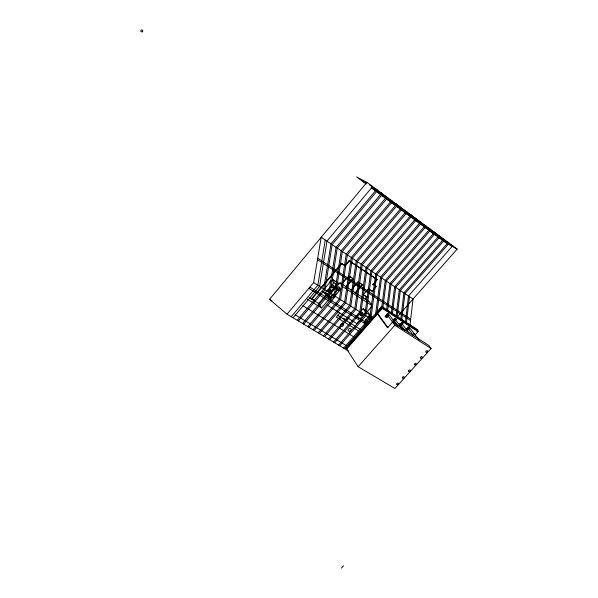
<?xml version="1.0" encoding="UTF-8"?>
<svg xmlns="http://www.w3.org/2000/svg" width="598" height="598" viewBox="0 0 598 598"><rect width="100%" height="100%" fill="white"/><g stroke="black" fill="none" stroke-linecap="round" stroke-linejoin="round"><path stroke-width="0.9" d="M409.907 326.03L413.024 299.06L321.193 237.271L313.666 282.6L287.033 314.174L269.519 299.329L366.94 182.33L457.171 249.089L397.588 316.529M405.399 322.113L408.486 296.003L452.716 245.793L441.735 239.768M406.431 322.785L409.495 296.683M371.164 319.242L370.827 316.447L372.449 317.486L370.805 316.275M401.684 320.685L404.928 293.611L449.225 243.207L438.267 237.212L429.969 231.082M399.868 326.448L400.204 323.69M400.757 319.093L403.912 292.923L448.223 242.467L437.273 236.472M396.078 316.05L399.3 289.821L443.701 239.125L432.78 233.16M397.117 316.731L400.324 290.516L444.71 239.865L434.567 234.326M392.408 313.673L395.689 287.399L440.158 236.502L430.044 230.985M391.361 312.986L394.658 286.696L439.141 235.747L428.258 229.819M386.607 309.899L389.978 283.549L434.552 232.353L423.698 226.455L420.125 223.816L430.956 229.692L386.315 281.09L382.907 307.297M386.839 317.067L387.078 315.213M387.668 310.586L391.025 284.252L435.576 233.108L424.715 227.203L429.267 230.559M381.726 307.492L385.269 280.38L429.925 228.929L419.101 223.061L396.661 206.497L407.313 212.2L362.253 264.899L355.885 309.405L329.633 339.701M375.596 314.174L380.515 277.188L425.26 225.476L414.466 219.645M376.912 313.083L381.576 277.898L426.299 226.246L415.505 220.408M344.717 348.746L370.827 318.891L376.8 274.684L421.605 222.777L410.848 216.969M325.245 240L317.837 285.246L291.241 316.693M366.694 319.197L367.389 320.58A3.199 1.936 -57.1 0 0 366.993 321.859M372.621 186.539L326.971 241.158L319.609 286.375L293.035 317.77M315.258 301.168L311.603 298.656L341.548 263.322L344.904 265.549M311.864 299.06L341.832 263.711L341.548 263.322M329.244 282.465L330.388 281.112M297.199 320.266L323.742 288.998L330.986 243.864L376.576 189.461L371.777 186.942M324.931 288.251L331.232 280.836M345.502 264.839L349.09 260.616L376.897 279.229L377.196 279.617L373.055 284.409L376.254 286.532L372.128 291.293L369.138 289.327M298.387 320.976L324.916 289.746L332.129 244.634L377.697 190.291L371.291 186.927M345.188 265.938L349.382 261.005L349.09 260.616M326.276 294.485L329.259 298.925L321.537 307.97L318.614 303.478L326.276 294.485L327.951 295.547L330.126 298.768M302.521 323.458L329.012 292.347L336.113 247.31L381.614 193.191L371.171 187.69L375.492 190.874M329.588 292.856L336.652 284.566L338.797 283.422L339.081 283.818L332.376 279.49M303.694 324.161L330.178 293.087L337.25 248.073L382.727 194.014L372.277 188.505M335.777 286.965L328.526 295.479L330.829 298.94M336.988 285.552L338.797 283.422L332.847 279.572M328.795 295.875L336.054 287.369M336.263 287.137L339.993 282.757L369.385 301.788L371.821 305.137M328.885 297.767L329.633 298.88L337.9 289.2L337.272 288.296L338.774 286.539L339.963 288.236L337.81 290.763L336.24 288.49M330.26 296.959L332.488 294.343M342.774 282.293L345.644 278.93M330.53 297.363L333.318 294.096M341.906 284.035L348.798 275.962M339.627 287.75L339.111 288.356L339.664 289.155M307.798 326.62L334.245 295.666L341.196 250.734L386.622 196.892L376.135 191.353M333.161 298.028L340.995 288.856M308.964 327.315L335.403 296.399L342.325 251.489L387.728 197.706L377.233 192.16L380.418 194.514M345.637 286.973L352.917 278.466L353.201 278.855L348.342 284.528M345.913 287.369L347.132 285.949M313.031 329.76L339.432 298.963L346.249 254.128L391.585 200.562L387.534 198.416M314.189 330.455L340.583 299.688L347.363 254.883L392.662 201.362L382.122 195.77M352.992 287.339L354.808 285.224M356.019 283.811L357.836 281.695M350.847 290.561L358.127 282.092L362.463 284.947L355.205 293.379M318.226 332.869L344.583 302.229L351.258 257.499L396.504 204.21L386.757 199.022M319.377 333.557L345.726 302.954L352.364 258.246L397.595 205.009L387.018 199.381L390.786 202.161M354.92 292.983L362.179 284.551L358.561 282.174M339.858 313.008L336.308 317.119L359.286 331.359M323.383 335.956L349.695 305.473L356.229 260.848L401.393 207.82L391.6 202.595M324.527 336.644L350.824 306.191L357.327 261.588L402.469 208.62L391.862 202.954L395.599 205.712M368.39 288.834L363.24 294.784L366.993 297.221L365.221 299.262M375.716 280.597L376.897 279.229M328.496 339.029L354.764 308.695L361.162 264.166L406.236 211.408L396.414 206.153M348.126 318.263L346.377 320.281L346.653 320.692L348.985 317.994M365.52 298.185L366.701 296.825L362.956 294.388M333.572 342.071L359.787 311.887L366.051 267.456L411.05 214.966L400.368 209.233M356.954 315.766L363.121 308.673L367.419 311.416L370.042 315.094L363.853 322.187M334.701 342.744L360.9 312.59L367.135 268.188L412.112 215.751L401.422 210.018M360.093 318.824L365.737 312.343L363.121 308.673M359.592 320.401L356.804 323.6L327.136 305.077M367.419 311.416L371.694 306.505M338.61 345.083L364.78 315.056L370.91 270.722L415.819 218.494L405.108 212.731M339.724 345.756L365.886 315.751L371.986 271.447L416.881 219.279L406.154 213.501M343.611 348.081L369.728 318.196L375.731 273.966L420.558 222L409.802 216.199M378.93 309.525L381.688 306.37L417.359 329.565L417.95 330.335L416.858 331.554M388.08 327.756L378.534 314.66L377.443 313.957L387.504 327.786L392.52 322.105L428.684 345.375L431.098 348.514L394.904 388.476L358.12 366.716L345.816 347.759L381.382 307.103L413.45 328.362M346.392 348.656L382.017 307.955L381.382 307.103M346.683 349.097L382.331 308.381L382.017 307.955M385.732 315.595L387.571 313.509L389.268 314.832L397.902 326.411M387.885 313.935L385.433 316.723L386.816 317.613L388.655 315.527M386.816 317.613L386.502 317.179L387.728 315.789M392.931 320.461L394.762 318.39L396.13 319.272L393.693 322.038M393.267 321.418L394.501 320.02M393.372 321.604L395.809 318.846L396.13 319.272M358.12 366.716L394.844 325.237L392.52 322.105M399.135 325.544L401.572 322.793L402.925 323.668L400.488 326.411M400.167 325.985L402.596 323.241L402.925 323.668M405.87 329.879L408.299 327.151L407.978 326.725M406.887 330.313L408.703 328.272M407.208 330.746L409.637 328.018L408.299 327.151M415.019 335.037L418.099 331.598L417.112 330.313L413.517 327.973M341.406 568.1L343.603 565.783M361.648 312.649L361.341 312.761A1.6 0.957 -57.2 0 0 360.317 313.943L360.19 314.324A1.6 0.957 -57.2 0 0 361.005 315.482L361.312 315.363A1.6 0.957 -57.2 0 0 362.343 314.182L362.463 313.801A1.6 0.957 -57.2 0 0 361.648 312.649L363.016 313.584M368.674 315.737L370.267 315.923M408.83 328.623L408.636 328.601A0.987 0.74 -36.2 0 1 408.838 327.076M322.561 291.473L327.704 293.797M371.156 316.723L371.889 316.962M366.94 182.33L356.625 176.948L366.178 183.997M362.261 181.104L366.245 183.197M369.437 184.864L371.829 186.12M385.912 197.557L381.061 194.985L385.942 198.588M457.171 249.089L446.16 243.035L438.962 237.72M287.033 314.174L348.567 351.056M269.519 299.329L271.918 300.779M295.091 314.735L346.235 345.547M345.816 347.759L347.386 348.709M302.872 305.668L354.285 337.167M307.275 299.135L321.537 307.97M311.603 298.656L314.316 300.346M345.083 319.481L343.147 318.271L346.653 320.692M309.151 297.595L318.614 303.478M337.265 315.071L361.723 330.275M329.259 298.925L330.814 299.904M309.899 287.062L367.135 323.114M308.83 288.333L366.081 324.31M322.546 291.697L328.526 295.479L328.407 294.238M322.815 292.101L331.113 297.378M360.22 314.234L362.373 315.602M367.508 320.356L365.759 319.549A3.199 1.936 -57.1 0 0 365.961 322.673M313.666 282.6L370.827 318.891M365.737 312.343L370.042 315.094M371.179 317.209L372.262 317.904M337.257 289.955L338.632 290.845M385.157 316.349L386.697 317.336M399.015 325.275L400.555 326.269M337.272 288.296L339.604 289.791M394.844 325.237L431.098 348.514M371.53 305.301L342.804 286.741L339.993 282.757M386.383 315.236L387.938 316.237M399.584 323.757L401.131 324.759M406.565 328.265L408.897 329.767M336.652 284.566L333.579 282.368M385.119 316.29L386.502 317.179M417.95 330.335L386.816 310.586L381.688 306.37M382.331 308.381L418.099 331.598M317.71 258.254L410.699 319.183M317.471 259.674L410.542 320.535M349.98 276.538L352.185 277.98M370.341 289.918L372.128 291.293M349.531 276.44L353.201 278.855M341.832 263.711L344.523 265.49M349.382 261.005L377.196 279.617M365.169 324.064L364.264 322.771M409.391 327.368L419.176 340.24M408.075 328.362L413.495 335.523M376.254 286.532L372.756 284.02L373.055 284.409M401.475 323.062L409.017 333.071M400.152 324.056L404.988 330.5M394.687 318.667L402.708 329.386M393.357 319.668L397.625 325.394M387.362 315.056L392.759 322.337M362.179 284.551L362.463 284.947M366.701 296.825L366.993 297.221M357.469 316.506L359.017 318.727M325.334 292.063L325.604 292.467L333.856 282.764L332.451 279.827M330.395 290.052L330.425 290.097A1.211 0.964 -34.4 0 1 330.35 290.897M401.908 324.258A0.994 0.748 -36.1 0 1 402.364 322.628M396.242 319.459A1.002 0.762 -36.1 0 1 396.055 319.638M395.129 319.87A1.002 0.762 -36.1 0 1 394.934 319.788M394.785 319.661A1.002 0.762 -36.1 0 1 395.099 318.457M387.818 315.034A1.009 0.77 -36 0 1 388.468 313.86M402.604 322.584A0.994 0.748 -36.1 0 1 401.482 323.428M395.741 318.398A1.002 0.755 -36.1 0 1 394.717 319.04L394.493 319.018A1.002 0.755 -36.1 0 1 394.299 318.936M414.287 333.407A0.822 0.613 -36.1 0 1 414.384 333.714M342.647 323.817A1.585 1.233 -33.4 0 1 343.162 325.633A1.585 1.233 -33.4 0 1 340.935 326.299M340.524 325.805A1.585 1.233 -33.4 0 1 342.28 323.772M413.517 335.291A0.987 0.733 -36.1 0 1 412.882 334.469M413.524 333.751A0.987 0.733 -36.1 0 1 414.631 334.043M369.781 317.62A3.199 1.936 -57.1 0 0 367.546 317.493L369.175 318.525A3.199 1.936 -57.1 0 1 369.706 318.271M369.93 319.803A3.199 1.936 -57.1 0 1 368.405 322.128M329.087 291.667A1.211 0.964 -34.4 0 1 328.265 290.471A1.211 0.964 -34.4 0 1 329.864 289.604M332.182 285.164A1.218 0.972 -34.8 0 1 333.684 285.41A1.218 0.972 -34.8 0 1 333.086 286.883A1.218 0.972 -34.8 0 1 331.591 286.636M331.576 285.851A1.218 0.972 -34.8 0 1 331.718 285.582M329.902 290.755A1.211 0.964 -34.4 0 1 327.973 290.733M328.055 289.933A1.211 0.964 -34.4 0 1 328.227 289.686M328.721 289.297A1.211 0.964 -34.4 0 1 329.834 289.312M332.742 285.433L332.458 285.56A1.218 0.972 -34.8 0 0 331.778 286.793L331.86 287.033A1.218 0.972 -34.8 0 0 333.273 287.332A1.218 0.972 -34.8 0 0 334.02 285.964A1.218 0.972 -34.8 0 0 332.742 285.433M142.197 31.806A1.009 0.979 -61.9 0 0 142.391 30.079A1.009 0.979 -61.9 0 0 140.829 30.804A1.009 0.979 -61.9 0 0 142.197 31.806M349.284 331.195A1.577 1.218 -33.6 0 0 351.041 329.177A1.577 1.218 -33.6 0 0 348.544 329.184A1.577 1.218 -33.6 0 0 349.284 331.195M397.334 384.716A0.994 0.725 -33.5 0 0 398.425 383.453A0.994 0.725 -33.5 0 0 396.878 383.527A0.994 0.725 -33.5 0 0 397.334 384.716M403.097 378.257A0.994 0.725 -33.9 0 0 404.226 377.009A0.994 0.725 -33.9 0 0 402.686 377.046A0.994 0.725 -33.9 0 0 403.097 378.257M426.411 352.289A1.009 0.74 -35.8 0 0 427.563 351.019A1.009 0.74 -35.8 0 0 426.023 351.041A1.009 0.74 -35.8 0 0 426.411 352.289M421.052 358.254A1.009 0.74 -35.4 0 0 422.203 356.991A1.009 0.74 -35.4 0 0 420.663 357.013A1.009 0.74 -35.4 0 0 421.052 358.254M415.102 364.989A1.002 0.733 -34.9 0 0 416.245 363.734A1.002 0.733 -34.9 0 0 414.698 363.756A1.002 0.733 -34.9 0 0 415.102 364.989M409.054 371.627A1.002 0.733 -34.4 0 0 410.191 370.371A1.002 0.733 -34.4 0 0 408.651 370.401A1.002 0.733 -34.4 0 0 409.054 371.627"/></g></svg>
